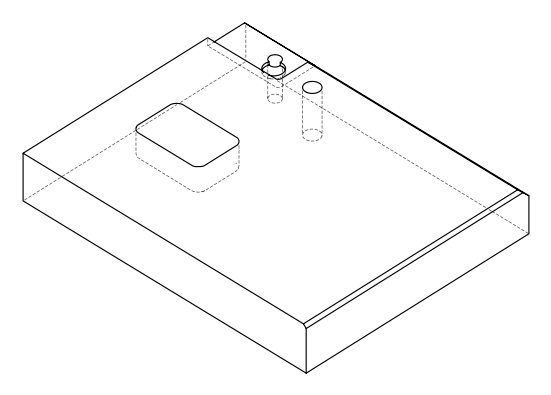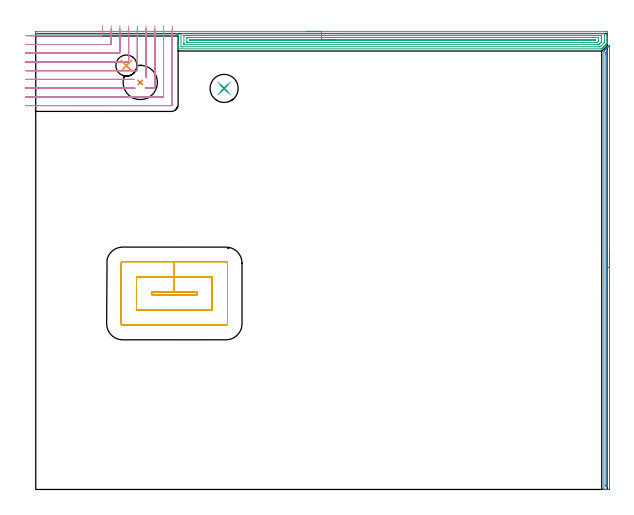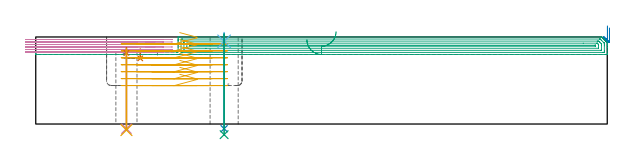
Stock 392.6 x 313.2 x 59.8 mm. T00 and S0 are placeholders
(PLAN: 11 operations, 8 tool changes, 38.3 min)
(1 INDEXABLE_INSERT_DRILL_BLIND_HOLE_FROM_SOLID | STEP1POCKET | NXT0302_018 | 0.03 min | 6249 mm3)
(2 AREA_MILL | FG_CHAMFER_SURFACE | UGT0205_001 | 5.01 min | 2218 mm3)
(3 AREA_MILL_1 | FG_CHAMFER_SURFACE_1 | UGT0205_001 | 12.75 min | 28080 mm3)
(4 MILL_CORNER_NOTCH_RECTANGULAR | CORNER_NOTCH_RECTANGULAR | UGT0201_126 | Follow Part, ap 2, ae 75% | 12.01 min | 42635 mm3)
(5 MILL_RECTANGULAR_POCKET | POCKET_RECTANGULAR_STRAIGHT | UGT0201_095 | Follow Part, ap 5, ae 75% | 7.42 min | 193661 mm3)
(6 SPOT_DRILL | STEP1HOLE | NXT0321_9005460120000 | 0.05 min | 181 mm3)
(7 SPOT_DRILL_1 | STEP1HOLE_1 | NXT0321_9005460120000 | 0.03 min | 14 mm3)
(8 DRILL_THROUGH_HOLE_INTO_CENTER | STEP1HOLE | NXT0301_065 | 0.26 min | 4002 mm3)
(9 DRILL_TO_ENLARGE_THROUGH_HOLE | STEP1HOLE | UGT0301_260 | 0.28 min | 13291 mm3)
(10 DRILL_THROUGH_HOLE_INTO_CENTER_1 | STEP1HOLE_1 | NXT0301_065 | 0.22 min | 3381 mm3)
(11 DRILL_TO_ENLARGE_THROUGH_HOLE_1 | STEP1HOLE_1 | NXT0301_106 | 0.23 min | 4633 mm3)
(TOOL NXT0302_018 | Index. Insert Drill 23.5mm [880-D2350L25-03] | D23.5 PA176 FL71 Z2)
(TOOL UGT0205_001 | Chamfer Mill 20 x 3 x 45 deg. | D20 FL50 Z2)
(TOOL UGT0201_126 | Carbide End Mill 8.0 | D8 FL15 Z4)
(TOOL UGT0201_095 | End mill 20 mm | D20 R3 FL38 Z4)
(TOOL NXT0321_9005460120000 | NC Spot Drill, 142deg, 12mm, Carbide, Uncoated | D12 PA142 FL30 Z2)
(TOOL NXT0301_065 | Carbide Drill 9.4mm [860.1-0940-075A1-MM 2214] | D9.4 PA140 FL98 Z2)
(TOOL UGT0301_260 | Twist Drill 19.3 mm | D19.3 PA118 FL140 Z2)
(TOOL NXT0301_106 | Carbide Drill 14.5mm [860.1-1450-073A1-MM 2214] | D14.5 PA140 FL83 Z2)
(OP 1 INDEXABLE_INSERT_DRILL_BLIND_HOLE_FROM_SOLID)
G17 G21 G94 G90
T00 M6
G54
G17 G0 G90 X71.8 Y279.6 S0 M3
G43 Z69.8 H1
G94 G81 G98 Z45.1 F250. R51.5
G80
M5
M2
(OP 2 AREA_MILL)
G17 G21 G94 G90
T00 M6
G54
G17 G0 G90 X394.1 Y162.5 S1061 M3
G43 Z69.8 H0
Z66.
G94 G1 Y162.462 Z65.129 F250.
Y162.348 Z64.264
Y162.159 Z63.412
Y161.897 Z62.58
Y161.563 Z61.774
Y161.16 Z61.
Y160.692 Z60.264
Y160.16 Z59.572
Y159.571 Z58.929
Y158.928 Z58.34
Y158.236 Z57.809
Y157.5 Z57.34
Y156.726 Z56.937
Y155.92 Z56.603
Y155.088 Z56.341
Y154.237 Z56.152
Y153.372 Z56.038
Y152.5 Z56.
Y0.944
X394.099 Y0.619 Z56.001
X394.093 Y0.058 Z56.003
X394.091 Y0.008 Z56.005
X393.534 Y0. Z56.56
X392.988 Z57.109
X392.645 Z57.451
X392.098 Z57.998
X391.755 Z58.34
X390.736 Z59.364
X390.344 Y0.008 Z59.747
X390.303 Y0.01 Z59.788
X390.3 Y0.172 Z59.8
Y300.807
X390.306 Y301.203 Z59.792
X390.405 Y301.306 Z59.693
X390.866 Y301.767 Z59.231
X390.93 Y301.831 Z59.169
X391.098 Y301.999 Z59.001
X391.162 Y302.064 Z58.934
X391.226 Y302.126 Z58.873
X391.396 Y302.296 Z58.703
X391.459 Y302.36 Z58.638
X391.521 Y302.421 Z58.578
X391.694 Y302.594 Z58.405
X391.755 Y302.657 Z58.341
X391.816 Y302.717 Z58.283
X391.992 Y302.892 Z58.107
X392.052 Y302.953 Z58.045
X392.111 Y303.012 Z57.988
X392.289 Y303.19 Z57.81
X392.348 Y303.25 Z57.748
X392.407 Y303.307 Z57.692
X392.587 Y303.488 Z57.512
X392.645 Y303.546 Z57.452
X392.702 Y303.602 Z57.397
X392.885 Y303.785 Z57.214
X392.941 Y303.843 Z57.155
X392.997 Y303.898 Z57.102
X393.183 Y304.083 Z56.916
X393.238 Y304.139 Z56.859
X393.292 Y304.193 Z56.806
X393.481 Y304.381 Z56.618
X393.534 Y304.436 Z56.562
X393.692 Y304.592 Z56.408
X393.779 Y304.679 Z56.321
X393.979 Y304.88 Z56.119
X394.079 Y304.977 Z56.018
X394.094 Y304.983 Z56.003
X394.099 Y304.977 Z55.999
X394.1 Y304.76 Z56.
Y152.5
X392.686 Z57.414
Y3.258
X392.683 Y2.406 Z57.417
X392.681 Y2.369 Z57.419
X392.645 Y2.01 Z57.455
X392.154 Y2.005 Z57.946
X391.755 Y2.01 Z58.345
X391.719 Y2.406 Z58.381
X391.717 Y2.444 Z58.383
X391.714 Y3.299 Z58.386
Y299.062
X391.718 Y299.914 Z58.382
X391.72 Y299.949 Z58.38
X391.755 Y300.193 Z58.345
X392.058 Y300.503 Z58.042
X392.359 Y300.807 Z57.741
X392.504 Y300.949 Z57.596
X392.645 Y301.083 Z57.455
X392.679 Y300.807 Z57.421
X392.682 Y300.77 Z57.418
X392.686 Y299.914 Z57.414
Y299.873
Y152.5
Y151.628 Z57.452
Y150.764 Z57.566
Y149.912 Z57.755
Y149.08 Z58.017
Y148.274 Z58.351
Y147.5 Z58.754
Y146.764 Z59.223
Y146.072 Z59.754
Y145.429 Z60.343
Y144.84 Z60.986
Y144.309 Z61.679
Y143.84 Z62.414
Y143.437 Z63.188
Y143.103 Z63.994
Y142.841 Z64.826
Y142.652 Z65.678
Y142.538 Z66.543
Y142.5 Z67.414
G0 Z69.8
M5
M2
(OP 3 AREA_MILL_1)
G17 G21 G94 G90
T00 M6
G54
G17 G0 G90 X186.3 Y314.7 S1061 M3
G43 Z69.8 H0
Z57.8
G94 G1 X186.338 Z56.928 F250.
X186.452 Z56.064
X186.641 Z55.212
X186.903 Z54.38
X187.237 Z53.574
X187.64 Z52.8
X188.108 Z52.064
X188.64 Z51.372
X189.229 Z50.729
X189.872 Z50.14
X190.564 Z49.608
X191.3 Z49.14
X192.074 Z48.737
X192.88 Z48.403
X193.712 Z48.141
X194.564 Z47.952
X195.428 Z47.838
X196.3 Z47.8
X391.98 Y314.699 Z47.801
X392.312 Y314.697 Z47.802
X392.59 Y314.693 Z47.804
X392.6 Y314.372 Z48.125
Y310.009 Z52.486
Y308.603 Z53.894
Y308.264 Z54.232
Y307.586 Z54.914
Y306.807 Z55.693
X392.595 Y306.518 Z55.981
X392.593 Y306.505 Z55.994
X392.575 Y306.478 Z56.02
X392.482 Y306.381 Z56.118
X391.921 Y305.821 Z56.679
X391.747 Y305.646 Z56.851
X391.106 Y305.006 Z57.494
X390.875 Y304.773 Z57.723
X390.291 Y304.191 Z58.309
X390.193 Y304.092 Z58.407
X390.002 Y303.901 Z58.595
X389.475 Y303.375 Z59.125
X389.299 Y303.198 Z59.3
X389.13 Y303.028 Z59.467
X388.852 Y302.755 Z59.745
X388.801 Y302.707 Z59.792
X388.405 Y302.7 Z59.8
X98.013
X97.81 Y302.706 Z59.792
X97.8 Y302.935 Z59.564
Y303.341 Z59.158
Y304.148 Z58.351
Y304.773 Z57.723
Y305.19 Z57.307
Y313. Z49.5
X97.249
X97.185
X97.12 Y312.997 Z49.496
X97.055 Y312.994 Z49.493
X96.895 Y312.995 Z49.494
X96.884 Y312.999 Z49.498
X96.881 Y312.998 Z49.495
X96.878
X96.861 Y313. Z49.5
X96.839
X96.797
X96.781 Y312.999 Z49.496
X96.778
X96.768 Z49.495
X96.765
Y313. Z49.497
X96.763 Z49.496
X96.752 Z49.5
X96.729
X96.706 Z49.498
X96.674 Z49.5
X0.174
X0.01 Y313.003 Z49.488
X0.008 Y313.023 Z49.468
X0. Y313.388 Z49.111
Y313.694 Z48.805
X0.002 Y314.372 Z48.123
X0.004 Y314.691 Z47.805
X0.009 Y314.693 Z47.803
X0.174 Y314.7 Z47.8
X196.3
Y313.286 Z49.214
X389.518
X390.193 Y313.284 Z49.216
X390.415 Y313.282 Z49.218
X390.544 Y313.279 Z49.221
X390.591 Y313.269 Z49.231
X390.593 Y313.243 Z49.257
X390.598 Y313.103 Z49.397
X390.6 Y312.627 Z49.873
Y312.229 Z50.271
Y308.739 Z53.761
Y307.866 Z54.634
X390.597 Y307.391 Z55.109
X390.592 Y307.001 Z55.499
X390.584 Y306.946 Z55.554
X390.555 Y306.913 Z55.587
X390.477 Y306.831 Z55.669
X390.193 Y306.542 Z55.958
X388.415 Y304.764 Z57.736
X387.971 Y304.325 Z58.175
X387.815 Y304.173 Z58.327
X387.76 Y304.121 Z58.379
X387.68 Y304.119 Z58.381
X387.512 Y304.116 Z58.384
X387.293 Y304.115 Z58.385
X100.694
X100.474 Y304.116 Z58.384
X99.8 Y304.121 Z58.379
Y313.279 Z49.221
X100.024 Y313.282 Z49.218
X100.694 Y313.285 Z49.215
X100.913 Y313.286 Z49.214
X196.3
Y311.872 Z50.628
X388.286 Y311.871 Z50.629
X388.406 Y311.869 Z50.631
X388.525 Y311.865 Z50.635
X388.59 Y311.861 Z50.639
X388.594 Y311.817 Z50.683
X388.597 Y311.754 Z50.746
X388.6 Y311.565 Z50.935
X388.599 Y308.264 Z54.236
X388.598 Y308.076 Z54.424
X388.582 Y307.391 Z55.109
X388.498 Y307.301 Z55.199
X388.406 Y307.206 Z55.294
X387.512 Y306.311 Z56.189
X387.174 Y305.976 Z56.524
X386.839 Y305.646 Z56.854
X386.728 Y305.539 Z56.961
X386.619 Y305.535 Z56.965
X385.845 Y305.529 Z56.971
X385.725
X102.361
X102.12 Y305.53 Z56.97
X101.96 Y305.532 Z56.968
X101.834 Y305.535 Z56.965
X101.809 Y305.542 Z56.958
X101.807 Y305.552 Z56.948
X101.804 Y305.646 Z56.854
X101.8 Y306.311 Z56.189
Y306.518 Z55.982
X101.801 Y311.754 Z50.746
X101.803 Y311.837 Z50.663
X101.806 Y311.857 Z50.643
X101.808 Y311.862 Z50.638
X101.841 Y311.865 Z50.635
X102. Y311.869 Z50.631
X102.241 Y311.871 Z50.629
X102.361 Y311.872 Z50.628
X196.3
Y310.457 Z52.043
X386.502
X386.544 Y310.455 Z52.045
X386.577 Y310.452 Z52.048
X386.59 Y310.449 Z52.051
X386.592 Y310.429 Z52.071
X386.6 Y310.027 Z52.473
X386.599 Y308.264 Z54.236
X386.582 Y307.843 Z54.657
X386.375 Y307.629 Z54.871
X386.141 Y307.391 Z55.109
X385.935 Y307.186 Z55.314
X385.725 Y306.979 Z55.521
X385.692 Y306.953 Z55.547
X385.669 Y306.949 Z55.551
X385.616 Y306.946 Z55.554
X385.508 Y306.944 Z55.556
X376.092 Y306.943 Z55.557
X104.727
X104.268 Y306.944 Z55.556
X103.829 Y306.947 Z55.553
X103.81 Y306.95 Z55.55
X103.804 Y306.971 Z55.529
X103.801 Y307.391 Z55.109
X103.8 Y307.848 Z54.652
X103.802 Y309.592 Z52.908
X103.808 Y310.009 Z52.491
X103.816 Y310.45 Z52.05
X104.268 Y310.454 Z52.046
X104.703 Y310.456 Z52.044
X116.934 Y310.457 Z52.043
X196.3
Y309.043 Z53.457
X384.368
X384.535 Y309.041 Z53.459
X384.575 Y309.039 Z53.461
X384.588 Y309.037 Z53.463
X384.591 Y309.025 Z53.475
X384.595 Y308.97 Z53.53
X384.597 Y308.493 Z54.007
X384.59 Y308.378 Z54.122
X384.588 Y308.364 Z54.136
X384.552 Y308.362 Z54.138
X384.465 Y308.359 Z54.141
X384.289 Y308.357 Z54.143
X383.938
X106.055
X105.958 Y308.358 Z54.142
X105.858 Y308.362 Z54.138
X105.815 Y308.364 Z54.136
X105.809 Y308.386 Z54.114
X105.805 Y308.416 Z54.084
X105.801 Y308.512 Z53.988
X105.8 Y308.641 Z53.859
X105.802 Y308.785 Z53.715
X105.808 Y308.973 Z53.527
X105.812 Y309.038 Z53.462
X105.816 Y309.039 Z53.461
X105.838 Y309.041 Z53.459
X106.032 Y309.043 Z53.457
X106.055
X196.3
X197.172 Z53.495
X198.036 Z53.609
X198.888 Z53.798
X199.72 Z54.06
X200.526 Z54.394
X201.3 Z54.797
X202.036 Z55.265
X202.728 Z55.796
X203.371 Z56.386
X203.96 Z57.029
X204.492 Z57.721
X204.96 Z58.457
X205.363 Z59.231
X205.697 Z60.037
X205.959 Z60.869
X206.148 Z61.72
X206.262 Z62.585
X206.3 Z63.457
G0 Z69.8
M5
M2
(OP 4 MILL_CORNER_NOTCH_RECTANGULAR)
G17 G21 G94 G90
T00 M6
G54
G17 G0 G90 X-5.951 Y305.7 S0 M3
G43 Z69.8 H0
Z58.083
G94 G1 X-2.951 F250.
X51.404 F500.
G3 X51.8 Y306.096 R0.4
G1 Y307.
Y310. F250.
G0 Z69.8
X-7. Y299.7
Z58.083
G1 X-4.
X57.404 F500.
G3 X57.8 Y300.096 R0.4
G1 Y307.
Y310. F250.
G0 Z69.8
X-7. Y293.7
Z58.083
G1 X-4.
X63.404 F500.
G3 X63.8 Y294.096 R0.4
G1 Y307.
Y310. F250.
G0 Z69.8
X-7. Y287.7
Z58.083
G1 X-4.
X69.403 F500.
G3 X69.8 Y288.097 R0.4
G1 Y307.
Y310. F250.
G0 Z69.8
X-7. Y281.7
Z58.083
G1 X-4.
X64.344 F500.
X67.344 F250.
G0 Z69.8
X-7. Y275.7
Z58.083
G1 X-4.
X65.105 F500.
X68.105 F250.
G0 Z69.8
X75.8 Y283.235
Z58.083
G1 Y286.235
Y307. F500.
Y310. F250.
G0 Z69.8
X75.487 Y275.7
Z58.083
G1 X78.487
X81.403 F500.
G3 X81.8 Y276.097 R0.4
G1 Y307.
Y310. F250.
G0 Z69.8
X-7. Y269.7
Z58.083
G1 X-4.
X87.403 F500.
G3 X87.8 Y270.097 R0.4
G1 Y307.
Y310. F250.
G0 Z69.8
X-7. Y263.7
Z58.083
G1 X-4.
X93.1 F500.
G3 X93.8 Y264.4 R0.7
G1 Y307.
Y310. F250.
G0 Z69.8
X-6.855 Y305.7
Z56.367
G1 X-3.855
X51.404 F500.
G3 X51.8 Y306.096 R0.4
G1 Y308.633
Y311.633 F250.
G0 Z69.8
X-7. Y299.7
Z56.367
G1 X-4.
X57.404 F500.
G3 X57.8 Y300.096 R0.4
G1 Y308.633
Y311.633 F250.
G0 Z69.8
X-7. Y293.7
Z56.367
G1 X-4.
X63.404 F500.
G3 X63.8 Y294.096 R0.4
G1 Y308.633
Y311.633 F250.
G0 Z69.8
X-7. Y287.7
Z56.367
G1 X-4.
X69.403 F500.
G3 X69.8 Y288.097 R0.4
G1 Y308.633
Y311.633 F250.
G0 Z69.8
X-7. Y281.7
Z56.367
G1 X-4.
X64.344 F500.
X67.344 F250.
G0 Z69.8
X-7. Y275.7
Z56.367
G1 X-4.
X65.105 F500.
X68.105 F250.
G0 Z69.8
X75.8 Y283.235
Z56.367
G1 Y286.235
Y308.633 F500.
Y311.633 F250.
G0 Z69.8
X75.487 Y275.7
Z56.367
G1 X78.487
X81.403 F500.
G3 X81.8 Y276.097 R0.4
G1 Y308.633
Y311.633 F250.
G0 Z69.8
X-7. Y269.7
Z56.367
G1 X-4.
X87.403 F500.
G3 X87.8 Y270.097 R0.4
G1 Y308.633
Y311.633 F250.
G0 Z69.8
X-7. Y263.7
Z56.367
G1 X-4.
X93.1 F500.
G3 X93.8 Y264.4 R0.7
G1 Y308.633
Y311.633 F250.
G0 Z69.8
X-7. Y305.7
Z54.65
G1 X-4.
X51.404 F500.
G3 X51.8 Y306.096 R0.4
G1 Y310.35
Y313.35 F250.
G0 Z69.8
X-7. Y299.7
Z54.65
G1 X-4.
X57.404 F500.
G3 X57.8 Y300.096 R0.4
G1 Y310.35
Y313.35 F250.
G0 Z69.8
X-7. Y293.7
Z54.65
G1 X-4.
X63.404 F500.
G3 X63.8 Y294.096 R0.4
G1 Y310.35
Y313.35 F250.
G0 Z69.8
X-7. Y287.7
Z54.65
G1 X-4.
X69.403 F500.
G3 X69.8 Y288.097 R0.4
G1 Y310.35
Y313.35 F250.
G0 Z69.8
X-7. Y281.7
Z54.65
G1 X-4.
X64.344 F500.
X67.344 F250.
G0 Z69.8
X-7. Y275.7
Z54.65
G1 X-4.
X65.105 F500.
X68.105 F250.
G0 Z69.8
X75.8 Y283.235
Z54.65
G1 Y286.235
Y310.35 F500.
Y313.35 F250.
G0 Z69.8
X75.487 Y275.7
Z54.65
G1 X78.487
X81.403 F500.
G3 X81.8 Y276.097 R0.4
G1 Y310.35
Y313.35 F250.
G0 Z69.8
X-7. Y269.7
Z54.65
G1 X-4.
X87.403 F500.
G3 X87.8 Y270.097 R0.4
G1 Y310.35
Y313.35 F250.
G0 Z69.8
X-7. Y263.7
Z54.65
G1 X-4.
X93.1 F500.
G3 X93.8 Y264.4 R0.7
G1 Y310.35
Y313.35 F250.
G0 Z69.8
X-4.673 Y311.7
Z52.933
G1 X-1.673
X45.404 F500.
G3 X45.799 Y312.067 R0.4
G1 X46.049 Y315.056 F250.
G0 Z69.8
X-7. Y305.7
Z52.933
G1 X-4.
X51.404 F500.
G3 X51.8 Y306.096 R0.4
G1 Y312.067
Y315.067 F250.
G0 Z69.8
X-7. Y299.7
Z52.933
G1 X-4.
X57.404 F500.
G3 X57.8 Y300.096 R0.4
G1 Y312.067
Y315.067 F250.
G0 Z69.8
X-7. Y293.7
Z52.933
G1 X-4.
X63.404 F500.
G3 X63.8 Y294.096 R0.4
G1 Y312.067
Y315.067 F250.
G0 Z69.8
X-7. Y287.7
Z52.933
G1 X-4.
X69.403 F500.
G3 X69.8 Y288.097 R0.4
G1 Y312.067
Y315.067 F250.
G0 Z69.8
X-7. Y281.7
Z52.933
G1 X-4.
X64.344 F500.
X67.344 F250.
G0 Z69.8
X-7. Y275.7
Z52.933
G1 X-4.
X65.105 F500.
X68.105 F250.
G0 Z69.8
X75.8 Y283.236
Z52.933
G1 Y286.236
Y312.067 F500.
Y315.067 F250.
G0 Z69.8
X75.487 Y275.7
Z52.933
G1 X78.487
X81.403 F500.
G3 X81.8 Y276.097 R0.4
G1 Y312.067
Y315.067 F250.
G0 Z69.8
X-7. Y269.7
Z52.933
G1 X-4.
X87.403 F500.
G3 X87.8 Y270.097 R0.4
G1 Y312.067
Y315.067 F250.
G0 Z69.8
X-7. Y263.7
Z52.933
G1 X-4.
X93.1 F500.
G3 X93.8 Y264.4 R0.7
G1 Y312.067
Y315.067 F250.
G0 Z69.8
X-6.511 Y311.7
Z51.217
G1 X-3.511
X45.404 F500.
G3 X45.8 Y312.096 R0.4
G1 Y313.783
Y316.783 F250.
G0 Z69.8
X-7. Y305.7
Z51.217
G1 X-4.
X51.404 F500.
G3 X51.8 Y306.096 R0.4
G1 Y313.783
Y316.783 F250.
G0 Z69.8
X-7. Y299.7
Z51.217
G1 X-4.
X57.404 F500.
G3 X57.8 Y300.096 R0.4
G1 Y313.783
Y316.783 F250.
G0 Z69.8
X-7. Y293.7
Z51.217
G1 X-4.
X63.404 F500.
G3 X63.8 Y294.096 R0.4
G1 Y313.783
Y316.783 F250.
G0 Z69.8
X-7. Y287.7
Z51.217
G1 X-4.
X69.403 F500.
G3 X69.8 Y288.097 R0.4
G1 Y313.783
Y316.783 F250.
G0 Z69.8
X-7. Y281.7
Z51.217
G1 X-4.
X64.344 F500.
X67.344 F250.
G0 Z69.8
X-7. Y275.7
Z51.217
G1 X-4.
X65.105 F500.
X68.105 F250.
G0 Z69.8
X75.8 Y283.236
Z51.217
G1 Y286.236
Y313.783 F500.
Y316.783 F250.
G0 Z69.8
X75.487 Y275.7
Z51.217
G1 X78.487
X81.403 F500.
G3 X81.8 Y276.097 R0.4
G1 Y313.783
Y316.783 F250.
G0 Z69.8
X-7. Y269.7
Z51.217
G1 X-4.
X87.403 F500.
G3 X87.8 Y270.097 R0.4
G1 Y313.783
Y316.783 F250.
G0 Z69.8
X-7. Y263.7
Z51.217
G1 X-4.
X93.1 F500.
G3 X93.8 Y264.4 R0.7
G1 Y313.783
Y316.783 F250.
G0 Z69.8
X-6.995 Y311.7
Z49.5
G1 X-3.995
X45.404 F500.
G3 X45.8 Y312.096 R0.4
G1 Y315.499
Y318.499 F250.
G0 Z69.8
X-7. Y305.7
Z49.5
G1 X-4.
X51.404 F500.
G3 X51.8 Y306.096 R0.4
G1 Y315.499
Y318.499 F250.
G0 Z69.8
X-7. Y299.7
Z49.5
G1 X-4.
X57.404 F500.
G3 X57.8 Y300.096 R0.4
G1 Y315.499
Y318.499 F250.
G0 Z69.8
X-7. Y293.7
Z49.5
G1 X-4.
X63.404 F500.
G3 X63.8 Y294.096 R0.4
G1 Y315.499
Y318.499 F250.
G0 Z69.8
X-7. Y287.7
Z49.5
G1 X-4.
X69.403 F500.
G3 X69.8 Y288.097 R0.4
G1 Y315.499
Y318.499 F250.
G0 Z69.8
X-7. Y281.7
Z49.5
G1 X-4.
X64.344 F500.
X67.344 F250.
G0 Z69.8
X-7. Y275.7
Z49.5
G1 X-4.
X65.106 F500.
X68.106 F250.
G0 Z69.8
X75.8 Y283.236
Z49.5
G1 Y286.236
Y315.499 F500.
Y318.499 F250.
G0 Z69.8
X75.487 Y275.7
Z49.5
G1 X78.487
X81.403 F500.
G3 X81.8 Y276.097 R0.4
G1 Y315.499
Y318.499 F250.
G0 Z69.8
X-7. Y269.7
Z49.5
G1 X-4.
X87.403 F500.
G3 X87.8 Y270.097 R0.4
G1 Y315.499
Y318.499 F250.
G0 Z69.8
X-7. Y263.7
Z49.5
G1 X-4.
X93.1 F500.
G3 X93.8 Y264.4 R0.7
G1 Y315.499
Y318.499 F250.
G0 Z69.8
M5
M2
(OP 5 MILL_RECTANGULAR_POCKET)
G17 G21 G94 G90
T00 M6
G54
G17 G0 G90 X98.897 Y133.8 S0 M3
G43 Z69.8 H0
Z62.8
G94 G1 X110.7 Z59.637 F250.
Y135.5 Z59.182
X95.2 Z55.028
X79.7 F500.
Y133.8
X110.7
Y135.5
X95.2
Y146.
X69.2
Y123.3
X121.2
Y146.
X95.2
Y156.5
X59.8
G3 X58.7 Y155.4 R1.1
G1 Y113.9
G3 X59.8 Y112.8 R1.1
G1 X130.6
G3 X131.7 Y113.9 R1.1
G1 Y155.4
G3 X130.6 Y156.5 R1.1
G1 X95.2
X94.2
G0 X98.897 Y133.8 Z58.028
G1 X110.7 Z54.866 F250.
Y135.5 Z54.41
X95.2 Z50.257
X79.7 F500.
Y133.8
X110.7
Y135.5
X95.2
Y146.
X69.2
Y123.3
X121.2
Y146.
X95.2
Y156.5
X59.8
G3 X58.7 Y155.4 R1.1
G1 Y113.9
G3 X59.8 Y112.8 R1.1
G1 X130.6
G3 X131.7 Y113.9 R1.1
G1 Y155.4
G3 X130.6 Y156.5 R1.1
G1 X95.2
X94.2
G0 X98.897 Y133.8 Z53.257
G1 X110.7 Z50.094 F250.
Y135.5 Z49.639
X95.2 Z45.486
X79.7 F500.
Y133.8
X110.7
Y135.5
X95.2
Y146.
X69.2
Y123.3
X121.2
Y146.
X95.2
Y156.5
X59.8
G3 X58.7 Y155.4 R1.1
G1 Y113.9
G3 X59.8 Y112.8 R1.1
G1 X130.6
G3 X131.7 Y113.9 R1.1
G1 Y155.4
G3 X130.6 Y156.5 R1.1
G1 X95.2
X94.2
G0 X98.897 Y133.8 Z48.486
G1 X110.7 Z45.323 F250.
Y135.5 Z44.867
X95.2 Z40.714
X79.7 F500.
Y133.8
X110.7
Y135.5
X95.2
Y146.
X69.2
Y123.3
X121.2
Y146.
X95.2
Y156.5
X59.8
G3 X58.7 Y155.4 R1.1
G1 Y113.9
G3 X59.8 Y112.8 R1.1
G1 X130.6
G3 X131.7 Y113.9 R1.1
G1 Y155.4
G3 X130.6 Y156.5 R1.1
G1 X95.2
X94.2
G0 X98.897 Y133.8 Z43.714
G1 X110.7 Z40.552 F250.
Y135.5 Z40.096
X95.2 Z35.943
X79.7 F500.
Y133.8
X110.7
Y135.5
X95.2
Y146.
X69.2
Y123.3
X121.2
Y146.
X95.2
Y156.5
X59.8
G3 X58.7 Y155.4 R1.1
G1 Y113.9
G3 X59.8 Y112.8 R1.1
G1 X130.6
G3 X131.7 Y113.9 R1.1
G1 Y155.4
G3 X130.6 Y156.5 R1.1
G1 X95.2
X94.2
G0 X98.897 Y133.8 Z38.943
G1 X110.7 Z35.78 F250.
Y135.5 Z35.325
X95.2 Z31.171
X79.7 F500.
Y133.8
X110.7
Y135.5
X95.2
Y146.
X69.2
Y123.3
X121.2
Y146.
X95.2
Y156.5
X59.8
G3 X58.7 Y155.4 R1.1
G1 Y113.9
G3 X59.8 Y112.8 R1.1
G1 X130.6
G3 X131.7 Y113.9 R1.1
G1 Y155.4
G3 X130.6 Y156.5 R1.1
G1 X95.2
X94.2
G0 X98.897 Y133.8 Z34.171
G1 X110.7 Z31.009 F250.
Y135.5 Z30.553
X95.2 Z26.4
X79.7 F500.
Y133.8
X110.7
Y135.5
X95.2
Y146.
X69.2
Y123.3
X121.2
Y146.
X95.2
Y156.5
X59.8
G3 X58.7 Y155.4 R1.1
G1 Y113.9
G3 X59.8 Y112.8 R1.1
G1 X130.6
G3 X131.7 Y113.9 R1.1
G1 Y155.4
G3 X130.6 Y156.5 R1.1
G1 X95.2
X94.2
G0 Z69.8
M5
M2
(OP 6 SPOT_DRILL)
G17 G21 G94 G90
T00 M6
G54
G17 G0 G90 X129.4 Y275.5 S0 M3
G43 Z69.8 H0
G94 G81 G98 Z56.8 F250. R62.8
G80
M5
M2
(OP 7 SPOT_DRILL_1)
G17 G21 G94 G90
T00 M6
G54
G17 G0 G90 X62.3 Y291.2 S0 M3
G43 Z69.8 H0
G94 G81 G98 Z48.876 F250. R52.5
G80
M5
M2
(OP 8 DRILL_THROUGH_HOLE_INTO_CENTER)
G17 G21 G94 G90
T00 M6
G54
G17 G0 G90 X129.4 Y275.5 S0 M3
G43 Z69.8 H1
G94 G73 G98 Z-3.211 F250. Q9.002 R61.8
G80
M5
M2
(OP 9 DRILL_TO_ENLARGE_THROUGH_HOLE)
G17 G21 G94 G90
T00 M6
G54
G17 G0 G90 X129.4 Y275.5 S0 M3
G43 Z69.8 H0
G94 G73 G98 Z-7.298 F250. Q16.775 R61.8
G80
M5
M2
(OP 10 DRILL_THROUGH_HOLE_INTO_CENTER_1)
G17 G21 G94 G90
T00 M6
G54
G17 G0 G90 X62.3 Y291.2 S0 M3
G43 Z69.8 H1
G94 G73 G98 Z-3.211 F250. Q8.785 R51.5
G80
M5
M2
(OP 11 DRILL_TO_ENLARGE_THROUGH_HOLE_1)
G17 G21 G94 G90
T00 M6
G54
G17 G0 G90 X62.3 Y291.2 S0 M3
G43 Z69.8 H1
G94 G73 G98 Z-4.139 F250. Q13.41 R51.5
G80
M5
M2
